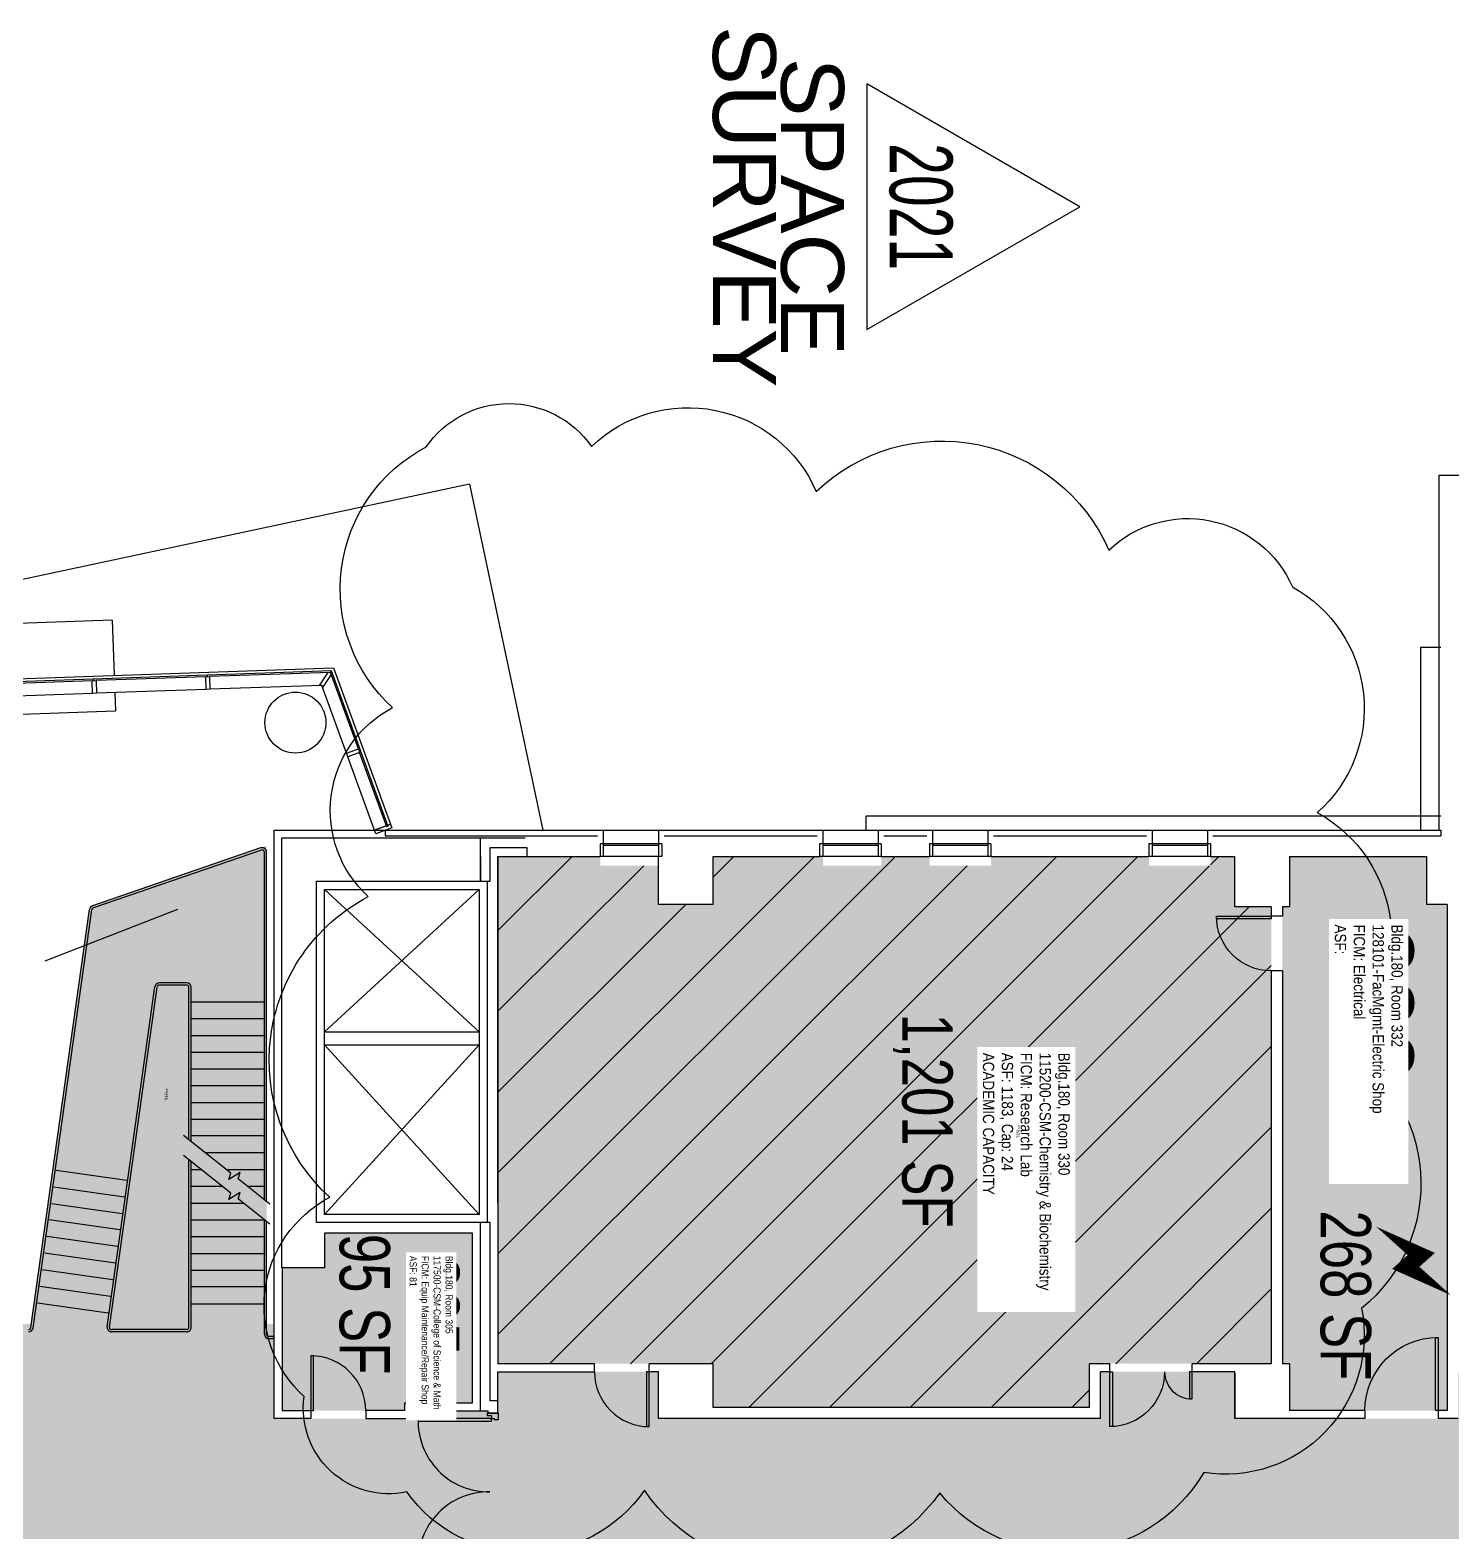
# Model space of a CAD drawing. Header units: inches. Extents: x 69211883 to 69217823, y 27675792 to 27679222.
# Drawn here: x 69215155 to 69216088, y 27678237 to 27679222 of the extents above; entities that cross this region are included whole.
import ezdxf
from ezdxf.enums import TextEntityAlignment as Align

# ---------------------------------------------------------------- set-up
doc = ezdxf.new("R2010")
doc.units = ezdxf.units.IN
doc.header["$LTSCALE"] = 0.25
doc.header["$MEASUREMENT"] = 0
doc.layers.get('0').update_dxf_attribs({"linetype": 'CONTINUOUS'})
for name, color, linetype in [('A-DOOR', 2, 'CONTINUOUS'), ('A-FLOR', 3, 'CONTINUOUS'), ('A-GLAZ', 1, 'CONTINUOUS'), ('A-IDEN-ICON', 4, 'CONTINUOUS'), ('A-IDEN-RNUM', 7, 'CONTINUOUS'), ('A-IDEN-SNUM', 4, 'CONTINUOUS'), ('A-IDEN-VNUM', 4, 'CONTINUOUS'), ('A-ROOF', 2, 'CONTINUOUS'), ('A-WALL', 5, 'CONTINUOUS'), ('AREA-TEXT', 3, 'CONTINUOUS'), ('Rooms-Capacity', 4, 'CONTINUOUS'), ('Rooms-Category-Color', 7, 'CONTINUOUS'), ('Rooms-College-Color', 7, 'CONTINUOUS'), ('Rooms-Department-Color', 7, 'CONTINUOUS'), ('Rooms-Division-Color', 7, 'CONTINUOUS'), ('Rooms-Information', 7, 'CONTINUOUS')]:
    doc.layers.add(name, color=color, linetype=linetype)
doc.layers.add('A-REV', color=1, linetype='CONTINUOUS', true_color=0xff0000)
doc.styles.add('Arial', font='arial.ttf')
doc.styles.add('CP_AREA', font='arial.ttf', dxfattribs={"height": 15})
doc.styles.add('CP_ROOMSNUMBER', font='arial.ttf', dxfattribs={"height": 1})
doc.styles.add('CP_ROOMVNUMBER', font='arial.ttf', dxfattribs={"width": 0.85, "height": 0.075})

# ---------------------------------------------------------------- blocks, each defined once
blk = doc.blocks.new('Z08D36')
at = {"linetype": 'Continuous', "lineweight": -3}
blk.add_lwpolyline([(-18, 0), (-16.25, 0), (-16.25, 36), (-18, 36)], close=True, dxfattribs=at)
blk.add_arc((-18, 0), 36, 0, 90)
blk = doc.blocks.new('Z08D48')
at = {"linetype": 'Continuous', "lineweight": -3}
blk.add_lwpolyline([(-24, 0), (-22.25, 0), (-22.25, 48), (-24, 48)], close=True, dxfattribs=at)
blk.add_arc((-24, 0), 48, 360, 90)
blk = doc.blocks.new('CPELECT')
blk.add_lwpolyline([(0.0623, 0.0629, 0, 0.03, 0), (0.0105, -0.0168, 0.03, 0.03, 0), (-0.0105, 0.0068, 0.03, 0, 0), (-0.0623, -0.0729, 0.03, 0, 0)], format="xyseb")
blk = doc.blocks.new('Space Revision')
at = {"layer": 'A-REV', "transparency": 16777216}
blk.add_lwpolyline([(0, 2.538), (-1.465, 0), (1.465, 0)], close=True, dxfattribs=at)
at = {"layer": 'A-REV', "transparency": 16777216, "insert": (0, -0.274), "char_height": 0.75, "attachment_point": 2, "line_spacing_factor": 0.65, "style": 'Arial'}
blk.add_mtext_dynamic_manual_height_columns('SPACE\\PSURVEY', width=1.2391, gutter_width=0.0182, heights=[0], dxfattribs=at)
at = {"layer": 'A-REV', "style": 'Arial', "flags": 1}
blk.add_attdef('UPDATES', text='', height=0.75, dxfattribs=at).set_placement((1.499, 1.084), align=Align.TOP_LEFT)
at = {"layer": 'A-REV', "transparency": 16777216, "style": 'Arial', "width": 0.65}
blk.add_attdef('YEAR', text='', height=0.75, dxfattribs=at).set_placement((0, 0.646), align=Align.MIDDLE_CENTER)

msp = doc.modelspace()

# ---------------------------------------------------------------- hatches: boundary and pattern name
at = {"layer": 'Rooms-Capacity'}
h = msp.add_hatch(dxfattribs=at)
h.set_pattern_fill('ANSI31', color=256, scale=300, style=0)
h.set_pattern_definition([(45, (0, 0), (-26.516504294, 26.516504294), [])])
h.paths.add_polyline_path([(69215969.18, 27678347.01), (69215849.93, 27678347.01), (69215849.93, 27678318.26), (69215603.18, 27678318.26), (69215603.18, 27678347.01), (69215461.81, 27678347.01), (69215461.81, 27678679.63), (69215529, 27678679.63), (69215529, 27678673.62), (69215567.37, 27678673.61), (69215567.37, 27678648.13), (69215603.18, 27678648.13), (69215603.18, 27678679.61), (69215675.18, 27678679.63), (69215675.18, 27678673.63), (69215713.37, 27678673.63), (69215713.37, 27678679.63), (69215745, 27678679.63), (69215745, 27678673.63), (69215785.37, 27678673.63), (69215785.37, 27678679.63), (69215889, 27678679.63), (69215889, 27678673.63), (69215929.37, 27678673.63), (69215929.37, 27678679.63), (69215945.18, 27678679.63), (69215945.18, 27678646.63), (69215969.18, 27678646.63)])
at = {"layer": 'Rooms-Category-Color', "true_color": 0xadadad}
for points in [[(69215310.19, 27678373.04), (69215310.19, 27678686.67), (69215194.29, 27678646.77), (69215155.82, 27678373.04)], [(69215976.43, 27678347.01), (69215981.18, 27678347.01), (69215981.18, 27678316.26), (69216084.56, 27678316.26), (69216084.56, 27678648.13), (69216071.18, 27678648.13), (69216071.18, 27678679.63), (69215981.18, 27678679.63), (69215981.18, 27678646.63), (69215976.43, 27678646.63)], [(69215315.18, 27678311.01), (69215315.18, 27678323.01), (69215315.18, 27678373.04), (69214987.85, 27678373.04), (69214987.85, 27678145.63), (69214860.04, 27678099.11), (69214930.75, 27677904.83), (69214963.58, 27677814.63), (69214989.52, 27677743.37), (69215305.22, 27677810.47), (69215305.19, 27677990.01), (69215331.19, 27677990.01), (69215331.19, 27678176.01), (69215305.22, 27678176.01), (69215305.22, 27678215.01), (69215315.18, 27678215.01)], [(69217597.56, 27678341.76), (69217495.18, 27678341.76), (69217495.18, 27678311.01), (69217005.6, 27678311.01), (69217005.6, 27678341.76), (69216738.68, 27678341.76), (69216738.68, 27678311.01), (69216699.68, 27678311.01), (69216699.68, 27678341.76), (69216611.68, 27678341.76), (69216611.68, 27678311.01), (69216179.81, 27678311.01), (69216179.81, 27678341.76), (69216091.81, 27678341.76), (69216091.81, 27678311.01), (69215945.18, 27678311.01), (69215945.18, 27678341.76), (69215857.18, 27678341.76), (69215857.18, 27678311.01), (69215567.18, 27678311.01), (69215567.18, 27678341.76), (69215461.81, 27678341.76), (69215461.81, 27678314.51), (69215455.31, 27678314.51), (69215455.31, 27678316.14), (69215406.02, 27678316.14), (69215406.02, 27678311.01), (69215315.18, 27678311.01), (69215315.18, 27678215.01), (69215351.18, 27678215.01), (69215351.18, 27678197.01), (69215400.77, 27678197.01), (69215400.77, 27678215.01), (69215406.02, 27678215.01), (69215406.02, 27678209.89), (69215455.31, 27678209.89), (69215455.31, 27678211.51), (69215462.37, 27678211.51), (69215462.37, 27678215.01), (69215981.18, 27678215.01), (69215981.19, 27678185.01), (69216065.18, 27678184.26), (69216071.18, 27678215.01), (69216595.81, 27678215.01), (69216595.81, 27678184.26), (69216699.18, 27678184.26), (69216699.18, 27678215.01), (69216989.18, 27678215.01), (69216989.18, 27678184.26), (69217079.18, 27678184.26), (69217079.18, 27678215.01), (69217115.18, 27678215.01), (69217115.18, 27678184.26), (69217143.18, 27678184.26), (69217203.18, 27678184.26), (69217203.18, 27678215.01), (69217493.18, 27678215.01), (69217493.18, 27678184.26), (69217571.32, 27678184.26), (69217571.32, 27678215.01), (69217597.56, 27678215.01)]]:
    msp.add_hatch(color=253, dxfattribs=at).paths.add_polyline_path(points)
at = {"layer": 'Rooms-Category-Color', "true_color": 0xe3f498}
msp.add_hatch(color=61, dxfattribs=at).paths.add_polyline_path([(69215969.18, 27678347.01), (69215849.93, 27678347.01), (69215849.93, 27678318.26), (69215603.18, 27678318.26), (69215603.18, 27678347.01), (69215461.81, 27678347.01), (69215461.81, 27678679.63), (69215529, 27678679.63), (69215529, 27678673.62), (69215567.37, 27678673.61), (69215567.37, 27678648.13), (69215603.18, 27678648.13), (69215603.18, 27678679.61), (69215675.18, 27678679.63), (69215675.18, 27678673.63), (69215713.37, 27678673.63), (69215713.37, 27678679.63), (69215745, 27678679.63), (69215745, 27678673.63), (69215785.37, 27678673.63), (69215785.37, 27678679.63), (69215889, 27678679.63), (69215889, 27678673.63), (69215929.37, 27678673.63), (69215929.37, 27678679.63), (69215945.18, 27678679.63), (69215945.18, 27678646.63), (69215969.18, 27678646.63)])
at = {"layer": 'Rooms-Category-Color', "true_color": 0xe3c5e1}
msp.add_hatch(color=254, dxfattribs=at).paths.add_polyline_path([(69215400.77, 27678321.39), (69215445.31, 27678321.38), (69215445.31, 27678432.6), (69215348.18, 27678432.61), (69215348.19, 27678409.87), (69215320.43, 27678409.87), (69215320.43, 27678316.26), (69215400.77, 27678316.26)])
at = {"layer": 'Rooms-College-Color', "true_color": 0xadadad}
for points in [[(69215310.19, 27678373.04), (69215310.19, 27678686.67), (69215194.29, 27678646.77), (69215155.82, 27678373.04)], [(69215976.43, 27678347.01), (69215981.18, 27678347.01), (69215981.18, 27678316.26), (69216084.56, 27678316.26), (69216084.56, 27678648.13), (69216071.18, 27678648.13), (69216071.18, 27678679.63), (69215981.18, 27678679.63), (69215981.18, 27678646.63), (69215976.43, 27678646.63)], [(69215315.18, 27678311.01), (69215315.18, 27678323.01), (69215315.18, 27678373.04), (69214987.85, 27678373.04), (69214987.85, 27678145.63), (69214860.04, 27678099.11), (69214930.75, 27677904.83), (69214963.58, 27677814.63), (69214989.52, 27677743.37), (69215305.22, 27677810.47), (69215305.19, 27677990.01), (69215331.19, 27677990.01), (69215331.19, 27678176.01), (69215305.22, 27678176.01), (69215305.22, 27678215.01), (69215315.18, 27678215.01)], [(69217597.56, 27678341.76), (69217495.18, 27678341.76), (69217495.18, 27678311.01), (69217005.6, 27678311.01), (69217005.6, 27678341.76), (69216738.68, 27678341.76), (69216738.68, 27678311.01), (69216699.68, 27678311.01), (69216699.68, 27678341.76), (69216611.68, 27678341.76), (69216611.68, 27678311.01), (69216179.81, 27678311.01), (69216179.81, 27678341.76), (69216091.81, 27678341.76), (69216091.81, 27678311.01), (69215945.18, 27678311.01), (69215945.18, 27678341.76), (69215857.18, 27678341.76), (69215857.18, 27678311.01), (69215567.18, 27678311.01), (69215567.18, 27678341.76), (69215461.81, 27678341.76), (69215461.81, 27678314.51), (69215455.31, 27678314.51), (69215455.31, 27678316.14), (69215406.02, 27678316.14), (69215406.02, 27678311.01), (69215315.18, 27678311.01), (69215315.18, 27678215.01), (69215351.18, 27678215.01), (69215351.18, 27678197.01), (69215400.77, 27678197.01), (69215400.77, 27678215.01), (69215406.02, 27678215.01), (69215406.02, 27678209.89), (69215455.31, 27678209.89), (69215455.31, 27678211.51), (69215462.37, 27678211.51), (69215462.37, 27678215.01), (69215981.18, 27678215.01), (69215981.19, 27678185.01), (69216065.18, 27678184.26), (69216071.18, 27678215.01), (69216595.81, 27678215.01), (69216595.81, 27678184.26), (69216699.18, 27678184.26), (69216699.18, 27678215.01), (69216989.18, 27678215.01), (69216989.18, 27678184.26), (69217079.18, 27678184.26), (69217079.18, 27678215.01), (69217115.18, 27678215.01), (69217115.18, 27678184.26), (69217143.18, 27678184.26), (69217203.18, 27678184.26), (69217203.18, 27678215.01), (69217493.18, 27678215.01), (69217493.18, 27678184.26), (69217571.32, 27678184.26), (69217571.32, 27678215.01), (69217597.56, 27678215.01)]]:
    msp.add_hatch(color=253, dxfattribs=at).paths.add_polyline_path(points)
at = {"layer": 'Rooms-College-Color', "true_color": 0xffe090}
for points in [[(69215969.18, 27678347.01), (69215849.93, 27678347.01), (69215849.93, 27678318.26), (69215603.18, 27678318.26), (69215603.18, 27678347.01), (69215461.81, 27678347.01), (69215461.81, 27678679.63), (69215529, 27678679.63), (69215529, 27678673.62), (69215567.37, 27678673.61), (69215567.37, 27678648.13), (69215603.18, 27678648.13), (69215603.18, 27678679.61), (69215675.18, 27678679.63), (69215675.18, 27678673.63), (69215713.37, 27678673.63), (69215713.37, 27678679.63), (69215745, 27678679.63), (69215745, 27678673.63), (69215785.37, 27678673.63), (69215785.37, 27678679.63), (69215889, 27678679.63), (69215889, 27678673.63), (69215929.37, 27678673.63), (69215929.37, 27678679.63), (69215945.18, 27678679.63), (69215945.18, 27678646.63), (69215969.18, 27678646.63)], [(69215400.77, 27678321.39), (69215445.31, 27678321.38), (69215445.31, 27678432.6), (69215348.18, 27678432.61), (69215348.19, 27678409.87), (69215320.43, 27678409.87), (69215320.43, 27678316.26), (69215400.77, 27678316.26)]]:
    msp.add_hatch(color=41, dxfattribs=at).paths.add_polyline_path(points)
at = {"layer": 'Rooms-Department-Color', "true_color": 0xacacac}
for points in [[(69215310.19, 27678373.04), (69215310.19, 27678686.67), (69215194.29, 27678646.77), (69215155.82, 27678373.04)], [(69215976.43, 27678347.01), (69215981.18, 27678347.01), (69215981.18, 27678316.26), (69216084.56, 27678316.26), (69216084.56, 27678648.13), (69216071.18, 27678648.13), (69216071.18, 27678679.63), (69215981.18, 27678679.63), (69215981.18, 27678646.63), (69215976.43, 27678646.63)], [(69215315.18, 27678311.01), (69215315.18, 27678323.01), (69215315.18, 27678373.04), (69214987.85, 27678373.04), (69214987.85, 27678145.63), (69214860.04, 27678099.11), (69214930.75, 27677904.83), (69214963.58, 27677814.63), (69214989.52, 27677743.37), (69215305.22, 27677810.47), (69215305.19, 27677990.01), (69215331.19, 27677990.01), (69215331.19, 27678176.01), (69215305.22, 27678176.01), (69215305.22, 27678215.01), (69215315.18, 27678215.01)], [(69217597.56, 27678341.76), (69217495.18, 27678341.76), (69217495.18, 27678311.01), (69217005.6, 27678311.01), (69217005.6, 27678341.76), (69216738.68, 27678341.76), (69216738.68, 27678311.01), (69216699.68, 27678311.01), (69216699.68, 27678341.76), (69216611.68, 27678341.76), (69216611.68, 27678311.01), (69216179.81, 27678311.01), (69216179.81, 27678341.76), (69216091.81, 27678341.76), (69216091.81, 27678311.01), (69215945.18, 27678311.01), (69215945.18, 27678341.76), (69215857.18, 27678341.76), (69215857.18, 27678311.01), (69215567.18, 27678311.01), (69215567.18, 27678341.76), (69215461.81, 27678341.76), (69215461.81, 27678314.51), (69215455.31, 27678314.51), (69215455.31, 27678316.14), (69215406.02, 27678316.14), (69215406.02, 27678311.01), (69215315.18, 27678311.01), (69215315.18, 27678215.01), (69215351.18, 27678215.01), (69215351.18, 27678197.01), (69215400.77, 27678197.01), (69215400.77, 27678215.01), (69215406.02, 27678215.01), (69215406.02, 27678209.89), (69215455.31, 27678209.89), (69215455.31, 27678211.51), (69215462.37, 27678211.51), (69215462.37, 27678215.01), (69215981.18, 27678215.01), (69215981.19, 27678185.01), (69216065.18, 27678184.26), (69216071.18, 27678215.01), (69216595.81, 27678215.01), (69216595.81, 27678184.26), (69216699.18, 27678184.26), (69216699.18, 27678215.01), (69216989.18, 27678215.01), (69216989.18, 27678184.26), (69217079.18, 27678184.26), (69217079.18, 27678215.01), (69217115.18, 27678215.01), (69217115.18, 27678184.26), (69217143.18, 27678184.26), (69217203.18, 27678184.26), (69217203.18, 27678215.01), (69217493.18, 27678215.01), (69217493.18, 27678184.26), (69217571.32, 27678184.26), (69217571.32, 27678215.01), (69217597.56, 27678215.01)]]:
    msp.add_hatch(color=253, dxfattribs=at).paths.add_polyline_path(points)
at = {"layer": 'Rooms-Department-Color', "true_color": 0xffe090}
for points in [[(69215969.18, 27678347.01), (69215849.93, 27678347.01), (69215849.93, 27678318.26), (69215603.18, 27678318.26), (69215603.18, 27678347.01), (69215461.81, 27678347.01), (69215461.81, 27678679.63), (69215529, 27678679.63), (69215529, 27678673.62), (69215567.37, 27678673.61), (69215567.37, 27678648.13), (69215603.18, 27678648.13), (69215603.18, 27678679.61), (69215675.18, 27678679.63), (69215675.18, 27678673.63), (69215713.37, 27678673.63), (69215713.37, 27678679.63), (69215745, 27678679.63), (69215745, 27678673.63), (69215785.37, 27678673.63), (69215785.37, 27678679.63), (69215889, 27678679.63), (69215889, 27678673.63), (69215929.37, 27678673.63), (69215929.37, 27678679.63), (69215945.18, 27678679.63), (69215945.18, 27678646.63), (69215969.18, 27678646.63)], [(69215400.77, 27678321.39), (69215445.31, 27678321.38), (69215445.31, 27678432.6), (69215348.18, 27678432.61), (69215348.19, 27678409.87), (69215320.43, 27678409.87), (69215320.43, 27678316.26), (69215400.77, 27678316.26)]]:
    msp.add_hatch(color=41, dxfattribs=at).paths.add_polyline_path(points)
at = {"layer": 'Rooms-Division-Color', "true_color": 0xadadad}
for points in [[(69215310.19, 27678373.04), (69215310.19, 27678686.67), (69215194.29, 27678646.77), (69215155.82, 27678373.04)], [(69215976.43, 27678347.01), (69215981.18, 27678347.01), (69215981.18, 27678316.26), (69216084.56, 27678316.26), (69216084.56, 27678648.13), (69216071.18, 27678648.13), (69216071.18, 27678679.63), (69215981.18, 27678679.63), (69215981.18, 27678646.63), (69215976.43, 27678646.63)], [(69215315.18, 27678311.01), (69215315.18, 27678323.01), (69215315.18, 27678373.04), (69214987.85, 27678373.04), (69214987.85, 27678145.63), (69214860.04, 27678099.11), (69214930.75, 27677904.83), (69214963.58, 27677814.63), (69214989.52, 27677743.37), (69215305.22, 27677810.47), (69215305.19, 27677990.01), (69215331.19, 27677990.01), (69215331.19, 27678176.01), (69215305.22, 27678176.01), (69215305.22, 27678215.01), (69215315.18, 27678215.01)], [(69217597.56, 27678341.76), (69217495.18, 27678341.76), (69217495.18, 27678311.01), (69217005.6, 27678311.01), (69217005.6, 27678341.76), (69216738.68, 27678341.76), (69216738.68, 27678311.01), (69216699.68, 27678311.01), (69216699.68, 27678341.76), (69216611.68, 27678341.76), (69216611.68, 27678311.01), (69216179.81, 27678311.01), (69216179.81, 27678341.76), (69216091.81, 27678341.76), (69216091.81, 27678311.01), (69215945.18, 27678311.01), (69215945.18, 27678341.76), (69215857.18, 27678341.76), (69215857.18, 27678311.01), (69215567.18, 27678311.01), (69215567.18, 27678341.76), (69215461.81, 27678341.76), (69215461.81, 27678314.51), (69215455.31, 27678314.51), (69215455.31, 27678316.14), (69215406.02, 27678316.14), (69215406.02, 27678311.01), (69215315.18, 27678311.01), (69215315.18, 27678215.01), (69215351.18, 27678215.01), (69215351.18, 27678197.01), (69215400.77, 27678197.01), (69215400.77, 27678215.01), (69215406.02, 27678215.01), (69215406.02, 27678209.89), (69215455.31, 27678209.89), (69215455.31, 27678211.51), (69215462.37, 27678211.51), (69215462.37, 27678215.01), (69215981.18, 27678215.01), (69215981.19, 27678185.01), (69216065.18, 27678184.26), (69216071.18, 27678215.01), (69216595.81, 27678215.01), (69216595.81, 27678184.26), (69216699.18, 27678184.26), (69216699.18, 27678215.01), (69216989.18, 27678215.01), (69216989.18, 27678184.26), (69217079.18, 27678184.26), (69217079.18, 27678215.01), (69217115.18, 27678215.01), (69217115.18, 27678184.26), (69217143.18, 27678184.26), (69217203.18, 27678184.26), (69217203.18, 27678215.01), (69217493.18, 27678215.01), (69217493.18, 27678184.26), (69217571.32, 27678184.26), (69217571.32, 27678215.01), (69217597.56, 27678215.01)]]:
    msp.add_hatch(color=253, dxfattribs=at).paths.add_polyline_path(points)
at = {"layer": 'Rooms-Division-Color', "true_color": 0xffe090}
for points in [[(69215969.18, 27678347.01), (69215849.93, 27678347.01), (69215849.93, 27678318.26), (69215603.18, 27678318.26), (69215603.18, 27678347.01), (69215461.81, 27678347.01), (69215461.81, 27678679.63), (69215529, 27678679.63), (69215529, 27678673.62), (69215567.37, 27678673.61), (69215567.37, 27678648.13), (69215603.18, 27678648.13), (69215603.18, 27678679.61), (69215675.18, 27678679.63), (69215675.18, 27678673.63), (69215713.37, 27678673.63), (69215713.37, 27678679.63), (69215745, 27678679.63), (69215745, 27678673.63), (69215785.37, 27678673.63), (69215785.37, 27678679.63), (69215889, 27678679.63), (69215889, 27678673.63), (69215929.37, 27678673.63), (69215929.37, 27678679.63), (69215945.18, 27678679.63), (69215945.18, 27678646.63), (69215969.18, 27678646.63)], [(69215400.77, 27678321.39), (69215445.31, 27678321.38), (69215445.31, 27678432.6), (69215348.18, 27678432.61), (69215348.19, 27678409.87), (69215320.43, 27678409.87), (69215320.43, 27678316.26), (69215400.77, 27678316.26)]]:
    msp.add_hatch(color=41, dxfattribs=at).paths.add_polyline_path(points)

# ---------------------------------------------------------------- linework, layer by layer
at = {"layer": 'A-DOOR'}
for points in [[(69215917.18, 27678341.76), (69215915.43, 27678341.76), (69215915.43, 27678323.89), (69215917.18, 27678323.89)], [(69215459.53, 27678310.51), (69215462.37, 27678310.51), (69215462.37, 27678314.51), (69215454.75, 27678314.51), (69215454.75, 27678313.14), (69215457.59, 27678313.14), (69215457.59, 27678311.07), (69215459.53, 27678311.07)], [(69215409.59, 27678309.32), (69215457.59, 27678309.32), (69215457.59, 27678311.07), (69215409.59, 27678311.07)]]:
    msp.add_lwpolyline(points, close=True, dxfattribs=at)
for centre, radius, start, end in [((69215917.08, 27678341.78), 17.89, 180.05879, 270.34048), ((69215455.85, 27678309.3), 46.29, 177.87824, 270.8787), ((69215455.85, 27678216.72), 46.29, 89.1213, 182.12176)]:
    msp.add_arc(centre, radius, start, end, dxfattribs=at)
at = {"layer": 'A-FLOR'}
for p, q in [((69215443.2, 27678923.77), (69214987.85, 27678826.98)), ((69215443.2, 27678923.77), (69215491.43, 27678696.88)), ((69215306.21, 27678685.3, 0), (69215196.03, 27678647.36)), ((69215306.7, 27678683.88, 0), (69215196.52, 27678645.95)), ((69215308.69, 27678454.4, 0), (69215308.69, 27678682.47, 0)), ((69215310.19, 27678453.21, 0), (69215310.19, 27678682.47, 0)), ((69215348.18, 27678564.64), (69215449.56, 27678658.14)), ((69215348.18, 27678658.14), (69215449.56, 27678564.64)), ((69215155.49, 27678370.68), (69215194.04, 27678644.95)), ((69215156.98, 27678370.47), (69215195.52, 27678644.74)), ((69215205.57, 27678371.3), (69215236.91, 27678594.3)), ((69215207.05, 27678371.09), (69215238.39, 27678594.09)), ((69215257.68, 27678596.89), (69215239.88, 27678596.89)), ((69215257.68, 27678595.39), (69215239.88, 27678595.39)), ((69215259.19, 27678493.86), (69215259.18, 27678593.89)), ((69215260.69, 27678492.67), (69215260.68, 27678593.89)), ((69215261.19, 27678584.39), (69215308.19, 27678584.39)), ((69215261.19, 27678573.39), (69215308.19, 27678573.39)), ((69215261.19, 27678562.39), (69215308.19, 27678562.39)), ((69215348.18, 27678564.64), (69215449.56, 27678564.64)), ((69215261.19, 27678551.39), (69215308.19, 27678551.39)), ((69215348.18, 27678556.14), (69215449.56, 27678556.14)), ((69215348.18, 27678556.14), (69215449.56, 27678444.86)), ((69215348.18, 27678444.86), (69215449.56, 27678556.14)), ((69215261.19, 27678540.39), (69215308.19, 27678540.39)), ((69215261.19, 27678529.39), (69215308.19, 27678529.39)), ((69215261.19, 27678518.39), (69215308.19, 27678518.39)), ((69215261.19, 27678507.39), (69215308.19, 27678507.39)), ((69215308.19, 27678496.39), (69215261.19, 27678496.39)), ((69215308.19, 27678485.39), (69215269.82, 27678485.39)), ((69215172.02, 27678473.94), (69215218.57, 27678467.4)), ((69215259.19, 27678370.89), (69215259.19, 27678480.86)), ((69215260.69, 27678370.89), (69215260.69, 27678479.67)), ((69215261.19, 27678474.39), (69215267.31, 27678474.39)), ((69215283.62, 27678474.39), (69215308.19, 27678474.39)), ((69215170.49, 27678463.05), (69215217.04, 27678456.51)), ((69215261.19, 27678463.39), (69215281.11, 27678463.39)), ((69215297.42, 27678463.39), (69215308.19, 27678463.39)), ((69215168.96, 27678452.16), (69215215.5, 27678445.62)), ((69215261.19, 27678452.39), (69215294.91, 27678452.39)), ((69215213.99, 27678434.84), (69215167.45, 27678441.38)), ((69215261.19, 27678441.39), (69215308.19, 27678441.39)), ((69215308.69, 27678366.39, 0), (69215308.69, 27678441.4, 0)), ((69215310.19, 27678366.39, 0), (69215310.19, 27678440.21, 0)), ((69215212.46, 27678423.95), (69215165.92, 27678430.49)), ((69215261.19, 27678430.39), (69215308.19, 27678430.39)), ((69215210.93, 27678413.06), (69215164.39, 27678419.6)), ((69215261.19, 27678419.39), (69215308.19, 27678419.39)), ((69215209.38, 27678402.04), (69215162.84, 27678408.59)), ((69215261.19, 27678408.39), (69215308.19, 27678408.39)), ((69215207.85, 27678391.15), (69215161.31, 27678397.69)), ((69215308.19, 27678397.39), (69215261.19, 27678397.39)), ((69215206.32, 27678380.26), (69215159.78, 27678386.8)), ((69215261.19, 27678386.39), (69215308.19, 27678386.39)), ((69215257.69, 27678369.39), (69215208.54, 27678369.39)), ((69215257.69, 27678367.89), (69215208.54, 27678367.89)), ((69215314.68, 27678364.89, 0), (69215311.69, 27678364.89, 0)), ((69215314.68, 27678363.39, 0), (69215311.69, 27678363.39, 0)), ((69215314.68, 27678364.89, 0), (69215314.68, 27678363.39, 0))]:
    msp.add_line(p, q, dxfattribs=at)
for points in [[(69215703.37, 27678696.88), (69215703.37, 27678706.25), (69216080.31, 27678706.25)], [(69215312.19, 27678451.61), (69215291.41, 27678468.18), (69215292.8, 27678472.34), (69215285.32, 27678467.76), (69215286.71, 27678471.92), (69215255.69, 27678496.65)], [(69215312.19, 27678438.61), (69215291.41, 27678455.18), (69215292.8, 27678459.34), (69215285.32, 27678454.76), (69215286.71, 27678458.92), (69215255.69, 27678483.65)]]:
    msp.add_lwpolyline(points, dxfattribs=at)
for centre, radius, start, end in [((69215307.19, 27678682.47, 0), 3, 0, 109), ((69215307.19, 27678682.47, 0), 1.5, 0, 109), ((69215197.01, 27678644.53), 3, 109, 172), ((69215197.01, 27678644.53, 0), 1.5, 109, 172), ((69215239.88, 27678593.89, 0), 3, 90, 172), ((69215239.88, 27678593.89, 0), 1.5, 90, 172), ((69215257.68, 27678593.89, 0), 3, 0.00031, 90), ((69215257.68, 27678593.89, 0), 1.5, 0.00031, 90), ((69215154.01, 27678370.89, 0), 1.5, 270, 352), ((69215154.01, 27678370.89, 0), 3, 270, 352), ((69215208.54, 27678370.89, 0), 3, 172, 270), ((69215208.54, 27678370.89, 0), 1.5, 172, 270), ((69215257.69, 27678370.89, 0), 1.5, 270, 0.00031), ((69215257.69, 27678370.89), 3, 270, 0.00031), ((69215311.69, 27678366.39, 0), 3, 180, 270), ((69215311.69, 27678366.39, 0), 1.5, 180, 270)]:
    msp.add_arc(centre, radius, start, end, dxfattribs=at)
at = {"layer": 'A-GLAZ'}
for p, q in [((69215208.87, 27678834.68), (69215210.13, 27678798.68)), ((69215352.75, 27678801.41), (69214989.67, 27678788.73)), ((69214990.35, 27678790.76), (69215354.14, 27678803.46)), ((69215270.2, 27678797.53), (69215198.25, 27678795.02)), ((69215271.45, 27678797.57), (69215271.42, 27678798.57)), ((69215352.06, 27678800.39), (69215272.7, 27678797.62)), ((69215352.06, 27678800.39), (69215352.75, 27678801.41)), ((69215370.33, 27678750.19), (69215352.06, 27678800.39)), ((69215389.87, 27678699.43), (69215352.75, 27678801.41)), ((69215354.14, 27678803.46), (69215391.49, 27678700.82)), ((69215195.75, 27678794.93), (69215123.79, 27678792.42)), ((69215197, 27678794.97), (69215196.96, 27678795.97)), ((69215270.49, 27678789.28), (69215198.54, 27678786.77)), ((69215210.53, 27678787.21), (69215210.95, 27678775.22)), ((69215346.36, 27678791.93), (69215272.99, 27678789.37)), ((69215362.58, 27678747.37), (69215346.36, 27678791.93)), ((69215196.04, 27678786.68), (69215124.08, 27678784.17)), ((69215370.76, 27678749.01), (69215371.7, 27678749.36)), ((69215388.93, 27678699.09), (69215371.19, 27678747.84)), ((69215380.92, 27678696.97), (69215363.44, 27678745.02)), ((69215388.68, 27678699.79), (69215380.92, 27678696.97)), ((69215389.87, 27678699.43), (69215388.93, 27678699.09)), ((69215391.49, 27678700.82), (69215389.62, 27678700.14)), ((69215450.56, 27678663.44), (69215450.56, 27678691.88)), ((69215530.93, 27678696.88), (69215567.31, 27678696.88)), ((69215674.93, 27678696.89), (69215711.31, 27678696.88)), ((69215746.93, 27678696.88), (69215783.31, 27678696.88)), ((69215890.93, 27678696.88), (69215927.31, 27678696.88)), ((69215569.31, 27678679.63), (69215528.93, 27678679.63)), ((69215567.31, 27678687.88), (69215530.93, 27678687.88)), ((69215530.93, 27678687.88), (69215530.93, 27678679.63)), ((69215567.31, 27678686.88), (69215530.93, 27678686.88)), ((69215567.31, 27678687.88), (69215567.31, 27678679.63)), ((69215713.31, 27678679.63), (69215672.93, 27678679.64)), ((69215711.31, 27678687.88), (69215674.93, 27678687.89)), ((69215674.93, 27678687.89), (69215674.93, 27678679.64)), ((69215711.31, 27678686.88), (69215674.93, 27678686.89)), ((69215711.31, 27678687.88), (69215711.31, 27678679.63)), ((69215785.31, 27678679.63), (69215744.93, 27678679.63)), ((69215783.31, 27678687.88), (69215746.93, 27678687.88)), ((69215746.93, 27678687.88), (69215746.93, 27678679.63)), ((69215783.31, 27678686.88), (69215746.93, 27678686.88)), ((69215783.31, 27678687.88), (69215783.31, 27678679.63)), ((69215929.31, 27678679.63), (69215888.93, 27678679.63)), ((69215927.31, 27678687.88), (69215890.93, 27678687.88)), ((69215890.93, 27678687.88), (69215890.93, 27678679.63)), ((69215927.31, 27678686.88), (69215890.93, 27678686.88)), ((69215927.31, 27678687.88), (69215927.31, 27678679.63))]:
    msp.add_line(p, q, dxfattribs=at)
for points in [[(69215208.87, 27678834.68), (69215047.97, 27678829.06), (69215049.23, 27678793.08)], [(69215344.81, 27678791.9), (69215350.5, 27678800.33)], [(69215352.58, 27678798.96), (69215346.88, 27678790.5), (69215346.35, 27678791.95), (69215344.81, 27678791.9)], [(69215049.63, 27678781.59), (69215050.05, 27678769.6), (69215210.95, 27678775.22)], [(69215389.62, 27678700.14), (69215391.49, 27678700.82), (69215392.35, 27678698.47), (69215381.78, 27678694.62), (69215380.92, 27678696.97), (69215388.68, 27678699.79)], [(69215320.18, 27678409.87), (69215320.18, 27678691.88), (69215479.71, 27678691.88)], [(69215450.56, 27678679.63), (69215450.56, 27678663.44), (69215456.81, 27678663.44), (69215456.81, 27678685.63), (69215480.81, 27678685.63), (69215480.81, 27678679.63)], [(69215461.81, 27678322.64), (69215456.81, 27678322.64), (69215456.81, 27678439.61), (69215450.31, 27678439.61), (69215450.31, 27678316.14)]]:
    msp.add_lwpolyline(points, dxfattribs=at)
for points in [[(69215272.99, 27678789.37), (69215270.49, 27678789.28), (69215270.2, 27678797.53), (69215272.7, 27678797.62)], [(69215198.54, 27678786.77), (69215196.04, 27678786.68), (69215195.75, 27678794.93), (69215198.25, 27678795.02)], [(69215363.44, 27678745.02), (69215362.58, 27678747.37), (69215370.33, 27678750.19), (69215371.19, 27678747.84)], [(69215454.81, 27678439.61), (69215342.94, 27678439.61), (69215342.93, 27678663.44), (69215454.81, 27678663.44)]]:
    msp.add_lwpolyline(points, close=True, dxfattribs=at)
at = {"layer": 'A-IDEN-VNUM'}
msp.add_line((69215164.95, 27678611.28), (69215251.82, 27678645.2), dxfattribs=at)
at = {"layer": 'A-REV'}
msp.add_lwpolyline([(69215983.01, 27678856.45, -0.520567), (69215999.26, 27678708.49, -0.520567), (69216016.07, 27678555.49, -0.520567), (69216028.44, 27678383.34, -0.520567), (69215924.84, 27678275.62, -0.520567), (69215751.68, 27678262.28, -0.520567), (69215557.93, 27678264.06, -0.520567), (69215402.1, 27678263, -0.520567), (69215334.75, 27678325.48, -0.520567), (69215351.53, 27678456.16, -0.520567), (69215376.86, 27678653.42, -0.520567), (69215392.77, 27678777.37, -0.520567), (69215414.71, 27678948.25, -0.520567), (69215523.33, 27678948.66, -0.520567), (69215670.7, 27678919.1, -0.520567), (69215862.6, 27678880.6, -0.520567)], format="xyb", close=True, dxfattribs=at)
at = {"layer": 'A-ROOF'}
for p, q in [((69216067.31, 27678696.59), (69216067.31, 27678816.89)), ((69216067.31, 27678816.89), (69216080.43, 27678816.89))]:
    msp.add_line(p, q, dxfattribs=at)
at = {"layer": 'A-WALL'}
for p, q in [((69216079.31, 27678696.88), (69216079.31, 27678929.67)), ((69216079.31, 27678929.67), (69216142.94, 27678929.67)), ((69215387.99, 27678696.88), (69215530.93, 27678696.88)), ((69215387.99, 27678696.88), (69215387.99, 27678693.26)), ((69215387.99, 27678693.26), (69215527.31, 27678693.26)), ((69215530.93, 27678696.88), (69215530.93, 27678687.88)), ((69215567.31, 27678696.88), (69215674.93, 27678696.89)), ((69215567.31, 27678696.88), (69215567.31, 27678687.88)), ((69215570.93, 27678693.26), (69215671.31, 27678693.26)), ((69215674.93, 27678696.89), (69215674.93, 27678687.89)), ((69215711.31, 27678696.88), (69215746.93, 27678696.88)), ((69215711.31, 27678696.88), (69215711.31, 27678687.88)), ((69215714.93, 27678693.26), (69215743.31, 27678693.26)), ((69215746.93, 27678696.88), (69215746.93, 27678687.88)), ((69215783.31, 27678696.88), (69215890.93, 27678696.88)), ((69215783.31, 27678696.88), (69215783.31, 27678687.88)), ((69215786.93, 27678693.26), (69215887.31, 27678693.26)), ((69215890.93, 27678696.88), (69215890.93, 27678687.88)), ((69215927.31, 27678696.88), (69216080.31, 27678696.88)), ((69215927.31, 27678696.88), (69215927.31, 27678687.88)), ((69215930.93, 27678693.26), (69216080.31, 27678693.26)), ((69216080.31, 27678696.88), (69216080.31, 27678693.26)), ((69215461.81, 27678679.63), (69215528.93, 27678679.63)), ((69215461.81, 27678679.63), (69215461.81, 27678347.01)), ((69215461.81, 27678452.28), (69215461.81, 27678679.63)), ((69215530.93, 27678687.88), (69215528.93, 27678687.88)), ((69215528.93, 27678687.88), (69215528.93, 27678679.63)), ((69215569.31, 27678687.88), (69215567.31, 27678687.88)), ((69215567.31, 27678648.13), (69215567.31, 27678679.61)), ((69215569.31, 27678687.88), (69215569.31, 27678679.63)), ((69215603.18, 27678679.63), (69215672.93, 27678679.64)), ((69215603.18, 27678648.13), (69215603.18, 27678679.61)), ((69215674.93, 27678687.89), (69215672.93, 27678687.89)), ((69215672.93, 27678687.89), (69215672.93, 27678679.64)), ((69215713.31, 27678687.88), (69215711.31, 27678687.88)), ((69215713.31, 27678687.88), (69215713.31, 27678679.63)), ((69215713.31, 27678679.63), (69215744.93, 27678679.63)), ((69215746.93, 27678687.88), (69215744.93, 27678687.88)), ((69215744.93, 27678687.88), (69215744.93, 27678679.63)), ((69215785.31, 27678687.88), (69215783.31, 27678687.88)), ((69215785.31, 27678687.88), (69215785.31, 27678679.63)), ((69215785.31, 27678679.63), (69215888.93, 27678679.63)), ((69215890.93, 27678687.88), (69215888.93, 27678687.88)), ((69215888.93, 27678687.88), (69215888.93, 27678679.63)), ((69215929.31, 27678687.88), (69215927.31, 27678687.88)), ((69215929.31, 27678687.88), (69215929.31, 27678679.63)), ((69215929.31, 27678679.63), (69215945.18, 27678679.63)), ((69215945.18, 27678646.63), (69215945.18, 27678679.61)), ((69215981.18, 27678679.63), (69216071.18, 27678679.63)), ((69215981.18, 27678679.63), (69215981.18, 27678646.63)), ((69216071.18, 27678648.13), (69216071.18, 27678679.63)), ((69215603.18, 27678648.13), (69215567.31, 27678648.13)), ((69215969.18, 27678646.63), (69215945.18, 27678646.63)), ((69215969.18, 27678646.63), (69215969.18, 27678640.63)), ((69215976.43, 27678640.63), (69215969.18, 27678640.63)), ((69215976.43, 27678646.63), (69215976.43, 27678640.63)), ((69215981.18, 27678646.63), (69215976.43, 27678646.63)), ((69216084.56, 27678648.13), (69216071.18, 27678648.13)), ((69216084.56, 27678648.13), (69216084.56, 27678316.26)), ((69215969.18, 27678604.63), (69215969.18, 27678347.01)), ((69215976.43, 27678604.63), (69215969.18, 27678604.63)), ((69215976.43, 27678604.63), (69215976.43, 27678347.01)), ((69215525.18, 27678347.01), (69215461.81, 27678347.01)), ((69215525.18, 27678341.76), (69215525.18, 27678347.01)), ((69215603.18, 27678347.01), (69215561.18, 27678347.01)), ((69215561.18, 27678341.76), (69215561.18, 27678347.01)), ((69215603.18, 27678318.26), (69215603.18, 27678347.01)), ((69215863.18, 27678347.01), (69215849.93, 27678347.01)), ((69215849.93, 27678318.26), (69215849.93, 27678347.01)), ((69215863.18, 27678341.76), (69215863.18, 27678347.01)), ((69215969.18, 27678347.01), (69215917.18, 27678347.01)), ((69215917.18, 27678341.76), (69215917.18, 27678347.01)), ((69215981.18, 27678347.01), (69215976.43, 27678347.01)), ((69215981.18, 27678347.01), (69215981.18, 27678316.26)), ((69215567.18, 27678341.76), (69215561.18, 27678341.76)), ((69215567.18, 27678311.01), (69215567.18, 27678341.76)), ((69215863.18, 27678341.76), (69215857.18, 27678341.76)), ((69215857.18, 27678311.01), (69215857.18, 27678341.76)), ((69215945.18, 27678341.76), (69215917.18, 27678341.76)), ((69215945.18, 27678311.01), (69215945.18, 27678341.76)), ((69215945.18, 27678340.89), (69215945.18, 27678311.01)), ((69215339.18, 27678316.26), (69215339.18, 27678311.01)), ((69215400.77, 27678316.26), (69215375.18, 27678316.26)), ((69215375.18, 27678316.26), (69215375.18, 27678311.01)), ((69215400.77, 27678316.26), (69215400.77, 27678321.39)), ((69215849.93, 27678318.26), (69215603.18, 27678318.26)), ((69216030.56, 27678316.26), (69215981.18, 27678316.26)), ((69216030.56, 27678316.26), (69216030.56, 27678311.01)), ((69216084.56, 27678316.26), (69216078.56, 27678316.26)), ((69216078.56, 27678316.26), (69216078.56, 27678311.01)), ((69215339.18, 27678311.01), (69215315.18, 27678311.01)), ((69215857.18, 27678311.01), (69215567.18, 27678311.01)), ((69216030.56, 27678311.01), (69215945.18, 27678311.01)), ((69216091.81, 27678311.01), (69216078.56, 27678311.01))]:
    msp.add_line(p, q, dxfattribs=at)
for points in [[(69215315.18, 27678311.01), (69215315.18, 27678696.88), (69215475.96, 27678696.88)], [(69215400.77, 27678321.39), (69215445.31, 27678321.38), (69215445.31, 27678432.6), (69215348.19, 27678432.61), (69215348.19, 27678409.87), (69215320.43, 27678409.87), (69215320.43, 27678316.26), (69215339.18, 27678316.26)], [(69215375.18, 27678311.01), (69215406.02, 27678311.01), (69215406.02, 27678316.14), (69215455.31, 27678316.14), (69215455.31, 27678314.51), (69215461.81, 27678314.51), (69215461.81, 27678341.76), (69215525.18, 27678341.76)]]:
    msp.add_lwpolyline(points, dxfattribs=at)
msp.add_lwpolyline([(69215449.56, 27678444.86), (69215348.19, 27678444.86), (69215348.18, 27678658.14), (69215449.56, 27678658.14)], close=True, dxfattribs=at)
msp.add_circle((69215329.07, 27678767.5), 20, dxfattribs=at)

# ---------------------------------------------------------------- block references
at = {"xscale": 55, "yscale": 55, "zscale": 55, "rotation": 270}
msp.add_blockref('Space Revision', (69215703.95, 27679105.85), dxfattribs=at).add_auto_attribs({'YEAR': '2021'})
at = {"layer": 'A-DOOR', "xscale": -1}
for p, rotation in [((69215969.18, 27678622.63), 90), ((69215881.18, 27678341.76), 180)]:
    msp.add_blockref('Z08D36', p, dxfattribs=dict(at, rotation=rotation))
msp.add_blockref('Z08D48', (69216054.56, 27678316.26), dxfattribs=at)
at = {"layer": 'A-DOOR'}
msp.add_blockref('Z08D36', (69215357.18, 27678316.26), dxfattribs=at)
at = {"layer": 'A-DOOR', "rotation": 180}
msp.add_blockref('Z08D36', (69215543.18, 27678341.76), dxfattribs=at)
at = {"layer": 'A-IDEN-ICON', "xscale": 360.0000000025632, "yscale": 360.0000000025632, "zscale": 360.0000000025632, "rotation": 270}
msp.add_blockref('CPELECT', (69216064.29, 27678414.44), dxfattribs=at)

# ---------------------------------------------------------------- texts
at = {"layer": 'A-IDEN-RNUM', "style": 'CP_ROOMSNUMBER'}
for s, p in [('S301-00', (69215243.48, 27678522.21)), ('0332-00', (69216036.7, 27678511.65)), ('0330-00', (69215802.42, 27678497.77)), ('0305-00', (69215418.81, 27678393.16))]:
    msp.add_text(s, height=1, rotation=270, dxfattribs=at).set_placement(p, align=Align.MIDDLE)
at = {"layer": 'A-IDEN-SNUM', "style": 'CP_ROOMSNUMBER'}
for s, p in [('1800S30100', (69215244.7, 27678524.05)), ('1800033200', (69216037.91, 27678513.49)), ('1800033000', (69215803.63, 27678499.61)), ('1800030500', (69215420.02, 27678395))]:
    msp.add_text(s, height=1, rotation=270, dxfattribs=at).set_placement(p, align=Align.MIDDLE)
at = {"layer": 'A-IDEN-VNUM', "style": 'CP_ROOMVNUMBER', "width": 0.85}
for s, height, p in [('332', 52, (69216036.38, 27678583.57)), ('330', 52, (69215805.55, 27678499.44)), ('305', 33, (69215420.14, 27678385.08))]:
    msp.add_text(s, height=height, rotation=270, dxfattribs=at).set_placement(p, align=Align.MIDDLE)
at = {"layer": 'AREA-TEXT', "style": 'CP_AREA', "width": 0.75}
for s, p in [('1,201 SF', (69215743.62, 27678506.4)), ('268 SF', (69216018.07, 27678391.79)), ('95 SF', (69215374.57, 27678386.1))]:
    msp.add_text(s, height=33, rotation=270, dxfattribs=at).set_placement(p, align=Align.MIDDLE_CENTER)

# ---------------------------------------------------------------- next in the draw order: texts
at = {"layer": 'Rooms-Information', "attachment_point": 7, "rotation": 270, "style": 'CP_ROOMVNUMBER', "bg_fill": 3, "box_fill_scale": 1.5, "bg_fill_color": 256, "bg_fill_true_color": 13158600, "bg_fill_transparency": 0}
for s, insert, char_height, width in [('Bldg.180, Room 332^M^J128101-FacMgmt-Electric Shop^M^JFICM: Electrical^M^JASF: ', (69216010.74, 27678635.08), 7.4286, 166.4), ('Bldg.180, Room 330^M^J115200-CSM-Chemistry & Biochemistry^M^JFICM: Research Lab^M^JASF: 1183, Cap: 24^M^JACADEMIC CAPACITY', (69215779.9, 27678550.95), 7.42857, 166.4), ('Bldg.180, Room 305^M^J117500-CSM-College of Science & Math^M^JFICM: Equip Maintenance/Repair Shop^M^JASF: 81', (69215403.87, 27678417.77), 4.71429, 105.6)]:
    msp.add_mtext(s, dxfattribs=dict(at, insert=insert, char_height=char_height, width=width))

doc.saveas('drawing.dxf')
